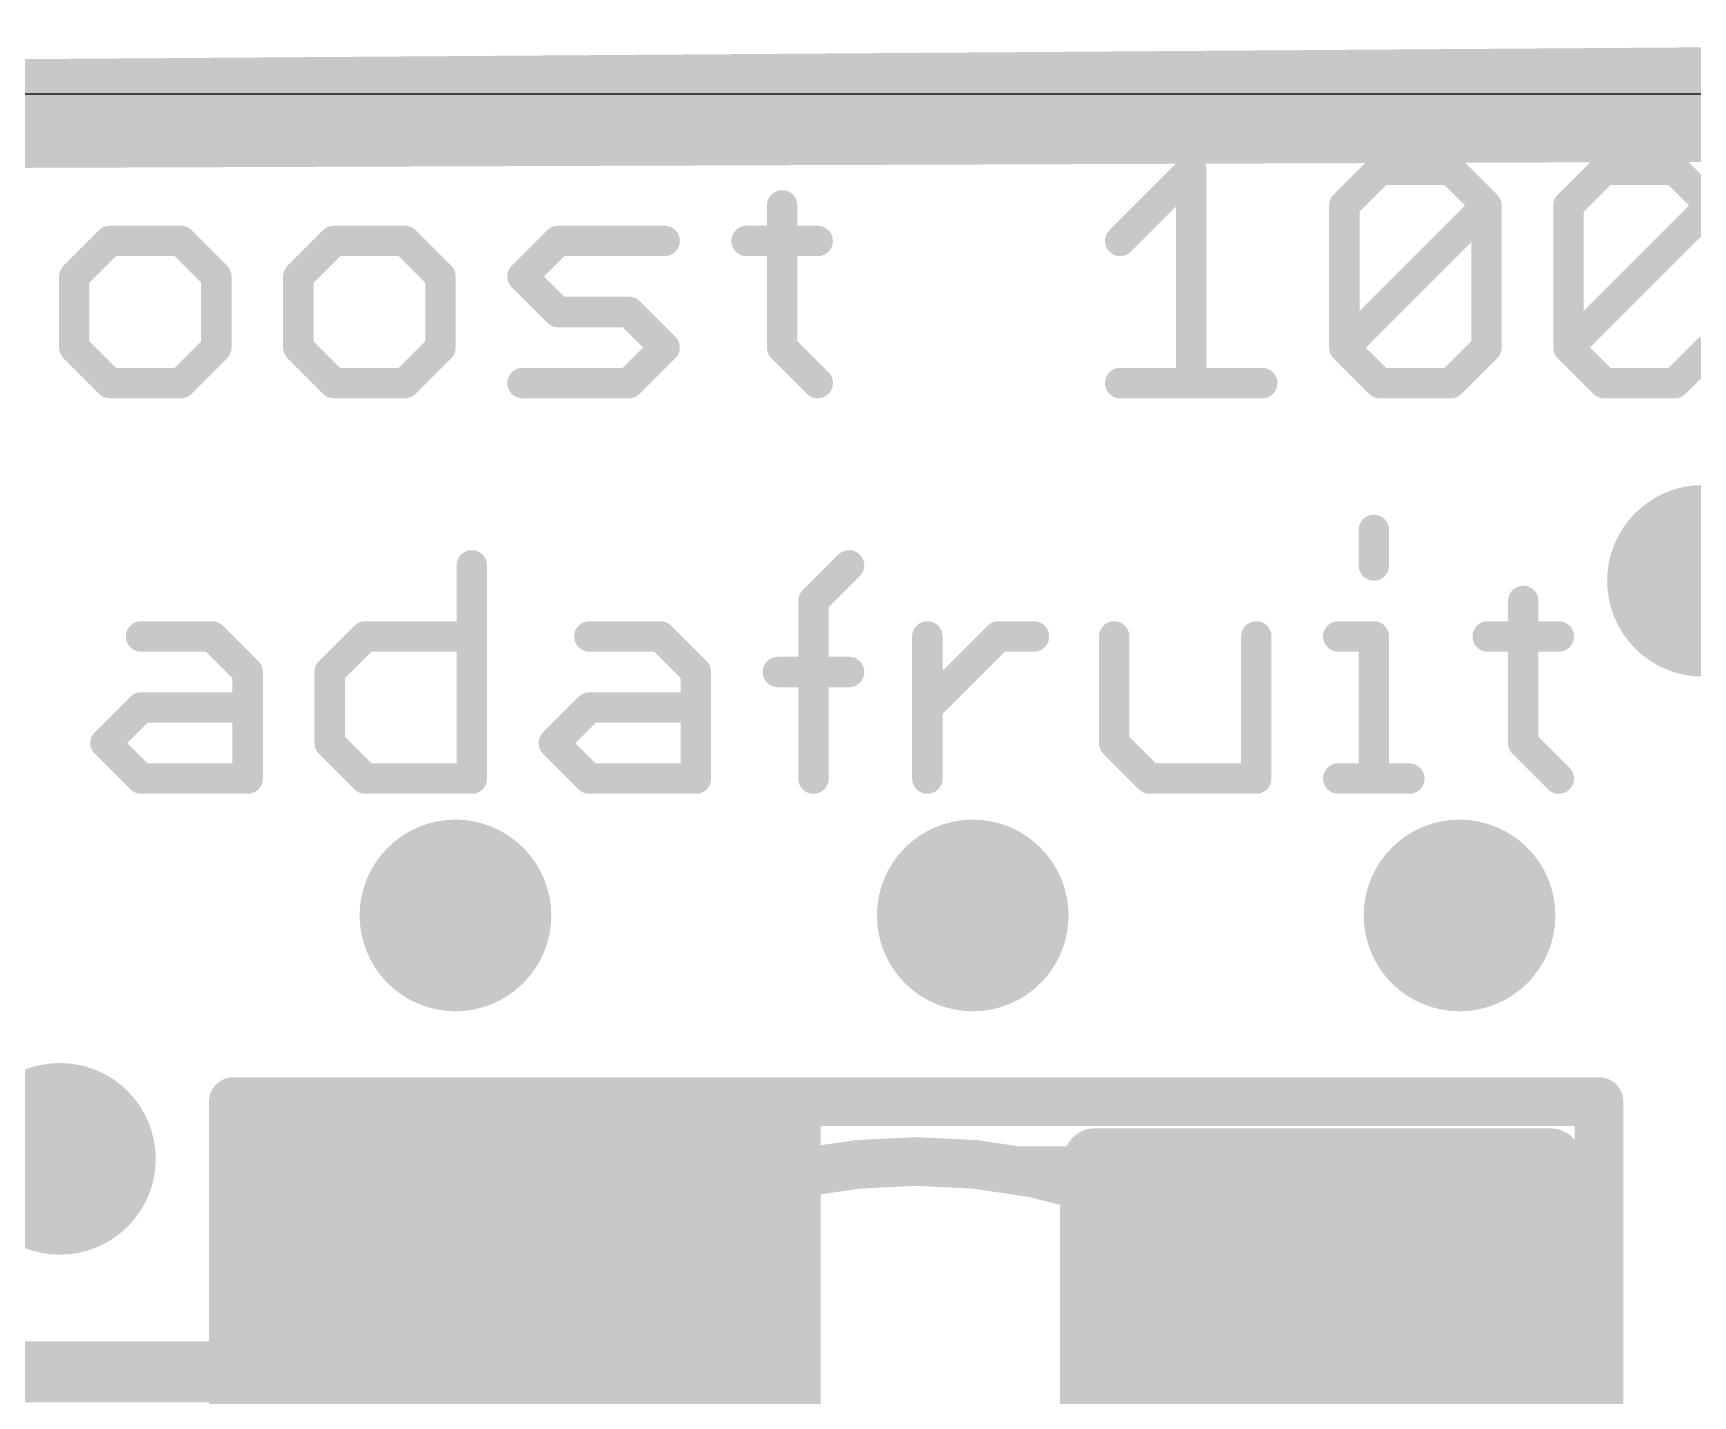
# Model space of a CAD drawing. Extents: x -9.8 to 49.9, y -7.2 to 30.7.
# Drawn here: x 20.72 to 27.64, y 17.43 to 23.11 of the extents above; entities that cross this region are included whole.
import ezdxf

# ---------------------------------------------------------------- set-up
doc = ezdxf.new("R2010")
doc.units = 0
for name, color, linetype in [('1', 12, 'CONTINUOUS'), ('16', 132, 'CONTINUOUS'), ('18', 110, 'CONTINUOUS'), ('20', 53, 'CONTINUOUS'), ('21', 40, 'CONTINUOUS'), ('47', 253, 'CONTINUOUS'), ('51', 253, 'CONTINUOUS')]:
    doc.layers.add(name, color=color, linetype=linetype)

# ---------------------------------------------------------------- blocks, each defined once
blk = doc.blocks.new('RECT')
blk.add_solid([(-0.5, -0.5), (0.5, -0.5), (-0.5, 0.5), (0.5, 0.5)])
blk = doc.blocks.new('ROUNDV')
at = {"const_width": 0.5}
blk.add_lwpolyline([(0, -0.25, 1), (0, 0.25, 1), (0, -0.25)], format="xyb", dxfattribs=at)

msp = doc.modelspace()

# ---------------------------------------------------------------- linework, layer by layer
at = {"layer": '1', "const_width": 0.254}
for points in [[(0, 22.606), (36.068, 22.733)], [(21.717, 11.938), (21.717, 18.542)], [(21.717, 18.542), (23.876, 18.542)], [(23.876, 18.542), (23.876, 13.97)], [(27.051, 18.415), (25.146, 18.415)], [(25.146, 18.415), (25.146, 13.462)], [(27.051, 13.843), (27.051, 18.415)], [(21.717, 17.526), (19.558, 17.526)], [(21.59, 13.97), (21.717, 17.526)]]:
    msp.add_lwpolyline(points, dxfattribs=at)
at = {"layer": '1', "const_width": 0.127}
for points in [[(21.7805, 18.542, 1), (21.6535, 18.542)], [(21.717, 18.6055, 1), (21.717, 18.4785)], [(23.9395, 18.542, 1), (23.8125, 18.542)], [(23.876, 18.4785, 1), (23.876, 18.6055)], [(25.146, 18.4785, 1), (25.146, 18.3515)], [(25.2095, 18.415, 1), (25.0825, 18.415)], [(27.1145, 18.415, 1), (26.9875, 18.415)], [(27.051, 18.3515, 1), (27.051, 18.4785)], [(21.7805, 17.5237, 1), (21.6535, 17.5283)], [(21.717, 17.4625, 1), (21.717, 17.5895)]]:
    msp.add_lwpolyline(points, format="xyb", dxfattribs=at)
at = {"layer": '16', "const_width": 0.254}
msp.add_lwpolyline([(0, 22.733), (36.068, 22.987)], dxfattribs=at)
at = {"layer": '20'}
msp.add_line((34.29, 22.86), (2.54, 22.86), dxfattribs=at)
at = {"layer": '21'}
for points, const_width in [([(25.2534, 22.2467), (25.55, 22.5433)], 0.127), ([(25.55, 22.5433), (25.55, 21.6535)], 0.127), ([(26.189, 22.395), (26.3373, 22.5433)], 0.127), ([(26.3373, 22.5433), (26.6338, 22.5433)], 0.127), ([(26.6338, 22.5433), (26.7821, 22.395)], 0.127), ([(27.1245, 22.395), (27.2728, 22.5433)], 0.127), ([(27.2728, 22.5433), (27.5694, 22.5433)], 0.127), ([(27.5694, 22.5433), (27.7177, 22.395)], 0.127), ([(23.8425, 22.395), (23.8425, 21.8018)], 0.127), ([(26.189, 21.8018), (26.189, 22.395)], 0.127), ([(26.189, 21.8018), (26.7821, 22.395)], 0.127), ([(26.7821, 22.395), (26.7821, 21.8018)], 0.127), ([(27.1245, 21.8018), (27.1245, 22.395)], 0.127), ([(27.1245, 21.8018), (27.7177, 22.395)], 0.127), ([(21.036, 22.2467), (20.8877, 22.0984)], 0.127), ([(21.3326, 22.2467), (21.036, 22.2467)], 0.127), ([(21.4809, 22.0984), (21.3326, 22.2467)], 0.127), ([(21.9715, 22.2467), (21.8232, 22.0984)], 0.127), ([(22.2681, 22.2467), (21.9715, 22.2467)], 0.127), ([(22.4164, 22.0984), (22.2681, 22.2467)], 0.127), ([(22.7587, 22.0984), (22.907, 22.2467)], 0.127), ([(22.907, 22.2467), (23.3519, 22.2467)], 0.127), ([(23.6942, 22.2467), (23.9908, 22.2467)], 0.127), ([(20.8877, 22.0984), (20.8877, 21.8018)], 0.127), ([(21.4809, 21.8018), (21.4809, 22.0984)], 0.127), ([(21.8232, 22.0984), (21.8232, 21.8018)], 0.127), ([(22.4164, 21.8018), (22.4164, 22.0984)], 0.127), ([(22.907, 21.9501), (22.7587, 22.0984)], 0.127), ([(23.2036, 21.9501), (22.907, 21.9501)], 0.127), ([(23.3519, 21.8018), (23.2036, 21.9501)], 0.127), ([(20.8877, 21.8018), (21.036, 21.6535)], 0.127), ([(21.3326, 21.6535), (21.4809, 21.8018)], 0.127), ([(21.8232, 21.8018), (21.9715, 21.6535)], 0.127), ([(22.2681, 21.6535), (22.4164, 21.8018)], 0.127), ([(23.2036, 21.6535), (23.3519, 21.8018)], 0.127), ([(23.8425, 21.8018), (23.9908, 21.6535)], 0.127), ([(26.3373, 21.6535), (26.189, 21.8018)], 0.127), ([(26.7821, 21.8018), (26.6338, 21.6535)], 0.127), ([(27.2728, 21.6535), (27.1245, 21.8018)], 0.127), ([(27.7177, 21.8018), (27.5694, 21.6535)], 0.127), ([(21.036, 21.6535), (21.3326, 21.6535)], 0.127), ([(21.9715, 21.6535), (22.2681, 21.6535)], 0.127), ([(22.7587, 21.6535), (23.2036, 21.6535)], 0.127), ([(25.2534, 21.6535), (25.8466, 21.6535)], 0.127), ([(26.6338, 21.6535), (26.3373, 21.6535)], 0.127), ([(27.5694, 21.6535), (27.2728, 21.6535)], 0.127), ([(26.3121, 21.0406), (26.3121, 20.8923)], 0.127), ([(22.5472, 20.8923), (22.5472, 20.0025)], 0.127), ([(23.9733, 20.744), (24.1216, 20.8923)], 0.127), ([(23.9733, 20.0025), (23.9733, 20.744)], 0.127), ([(26.9358, 20.744), (26.9358, 20.1508)], 0.127), ([(21.1668, 20.5957), (21.4634, 20.5957)], 0.127), ([(21.4634, 20.5957), (21.6117, 20.4474)], 0.127), ([(21.954, 20.4474), (22.1023, 20.5957)], 0.127), ([(22.1023, 20.5957), (22.5472, 20.5957)], 0.127), ([(23.0378, 20.5957), (23.3344, 20.5957)], 0.127), ([(23.3344, 20.5957), (23.4827, 20.4474)], 0.127), ([(24.4487, 20.0025), (24.4487, 20.5957)], 0.127), ([(24.4487, 20.2991), (24.7453, 20.5957)], 0.127), ([(24.7453, 20.5957), (24.8936, 20.5957)], 0.127), ([(25.2283, 20.5957), (25.2283, 20.1508)], 0.127), ([(25.8215, 20.0025), (25.8215, 20.5957)], 0.127), ([(26.1639, 20.5957), (26.3121, 20.5957)], 0.127), ([(26.3121, 20.5957), (26.3121, 20.0025)], 0.127), ([(26.7875, 20.5957), (27.0841, 20.5957)], 0.127), ([(21.6117, 20.4474), (21.6117, 20.0025)], 0.127), ([(21.954, 20.1508), (21.954, 20.4474)], 0.127), ([(23.4827, 20.4474), (23.4827, 20.0025)], 0.127), ([(23.8251, 20.4474), (24.1216, 20.4474)], 0.127), ([(21.0185, 20.1508), (21.1668, 20.2991)], 0.127), ([(21.1668, 20.2991), (21.6117, 20.2991)], 0.127), ([(22.8895, 20.1508), (23.0378, 20.2991)], 0.127), ([(23.0378, 20.2991), (23.4827, 20.2991)], 0.127), ([(21.1668, 20.0025), (21.0185, 20.1508)], 0.127), ([(22.1023, 20.0025), (21.954, 20.1508)], 0.127), ([(23.0378, 20.0025), (22.8895, 20.1508)], 0.127), ([(25.2283, 20.1508), (25.3766, 20.0025)], 0.127), ([(26.9358, 20.1508), (27.0841, 20.0025)], 0.127), ([(21.6117, 20.0025), (21.1668, 20.0025)], 0.127), ([(22.5472, 20.0025), (22.1023, 20.0025)], 0.127), ([(23.4827, 20.0025), (23.0378, 20.0025)], 0.127), ([(25.3766, 20.0025), (25.8215, 20.0025)], 0.127), ([(26.1639, 20.0025), (26.4604, 20.0025)], 0.127), ([(21.552, 18.654), (27.252, 18.654)], 0.2032), ([(21.552, 13.154), (21.552, 18.654)], 0.2032), ([(27.252, 18.654), (27.252, 13.154)], 0.2032)]:
    msp.add_lwpolyline(points, dxfattribs=dict(at, const_width=const_width))
for points, const_width in [([(25.5818, 22.5433, 1), (25.5183, 22.5433)], 0.0635), ([(25.5725, 22.5208, 1), (25.5276, 22.5657)], 0.0635), ([(26.3373, 22.575, 1), (26.3373, 22.5115)], 0.0635), ([(26.3597, 22.5208, 1), (26.3148, 22.5657)], 0.0635), ([(26.6563, 22.5657, 1), (26.6114, 22.5208)], 0.0635), ([(26.6338, 22.5115, 1), (26.6338, 22.575)], 0.0635), ([(27.2728, 22.575, 1), (27.2728, 22.5115)], 0.0635), ([(27.2952, 22.5208, 1), (27.2503, 22.5657)], 0.0635), ([(27.5918, 22.5657, 1), (27.5469, 22.5208)], 0.0635), ([(27.5694, 22.5115, 1), (27.5694, 22.575)], 0.0635), ([(23.8743, 22.395, 1), (23.8108, 22.395)], 0.0635), ([(26.2207, 22.395, 1), (26.1572, 22.395)], 0.0635), ([(26.1665, 22.4174, 1), (26.2114, 22.3725)], 0.0635), ([(26.8139, 22.395, 1), (26.7504, 22.395)], 0.0635), ([(26.8046, 22.3725, 1), (26.7597, 22.4174)], 0.0635), ([(26.7597, 22.3725, 1), (26.8046, 22.4174)], 0.0635), ([(27.1562, 22.395, 1), (27.0927, 22.395)], 0.0635), ([(27.102, 22.4174, 1), (27.1469, 22.3725)], 0.0635), ([(21.036, 22.2784, 1), (21.036, 22.2149)], 0.0635), ([(21.0584, 22.2242, 1), (21.0135, 22.2691)], 0.0635), ([(21.355, 22.2691, 1), (21.3101, 22.2242)], 0.0635), ([(21.3326, 22.2149, 1), (21.3326, 22.2784)], 0.0635), ([(21.9715, 22.2784, 1), (21.9715, 22.2149)], 0.0635), ([(21.994, 22.2242, 1), (21.949, 22.2691)], 0.0635), ([(22.2905, 22.2691, 1), (22.2456, 22.2242)], 0.0635), ([(22.2681, 22.2149, 1), (22.2681, 22.2784)], 0.0635), ([(22.907, 22.2784, 1), (22.907, 22.2149)], 0.0635), ([(22.9295, 22.2242, 1), (22.8846, 22.2691)], 0.0635), ([(23.3519, 22.2149, 1), (23.3519, 22.2784)], 0.0635), ([(23.6942, 22.2784, 1), (23.6942, 22.2149)], 0.0635), ([(23.9908, 22.2149, 1), (23.9908, 22.2784)], 0.0635), ([(25.231, 22.2691, 1), (25.2759, 22.2242)], 0.0635), ([(20.9194, 22.0984, 1), (20.8559, 22.0984)], 0.0635), ([(20.8652, 22.1208, 1), (20.9101, 22.0759)], 0.0635), ([(21.5126, 22.0984, 1), (21.4491, 22.0984)], 0.0635), ([(21.4584, 22.0759, 1), (21.5033, 22.1208)], 0.0635), ([(21.855, 22.0984, 1), (21.7915, 22.0984)], 0.0635), ([(21.8008, 22.1208, 1), (21.8457, 22.0759)], 0.0635), ([(22.4481, 22.0984, 1), (22.3846, 22.0984)], 0.0635), ([(22.3939, 22.0759, 1), (22.4388, 22.1208)], 0.0635), ([(22.7812, 22.1208, 1), (22.7363, 22.0759)], 0.0635), ([(22.7363, 22.1208, 1), (22.7812, 22.0759)], 0.0635), ([(22.907, 21.9818, 1), (22.907, 21.9183)], 0.0635), ([(22.8846, 21.9276, 1), (22.9295, 21.9725)], 0.0635), ([(23.2261, 21.9725, 1), (23.1812, 21.9276)], 0.0635), ([(23.2036, 21.9183, 1), (23.2036, 21.9818)], 0.0635), ([(20.8559, 21.8018, 1), (20.9194, 21.8018)], 0.0635), ([(20.9101, 21.8242, 1), (20.8652, 21.7793)], 0.0635), ([(21.4491, 21.8018, 1), (21.5126, 21.8018)], 0.0635), ([(21.5033, 21.7793, 1), (21.4584, 21.8242)], 0.0635), ([(21.8457, 21.8242, 1), (21.8008, 21.7793)], 0.0635), ([(21.7915, 21.8018, 1), (21.855, 21.8018)], 0.0635), ([(22.3846, 21.8018, 1), (22.4481, 21.8018)], 0.0635), ([(22.4388, 21.7793, 1), (22.3939, 21.8242)], 0.0635), ([(23.3744, 21.7793, 1), (23.3294, 21.8242)], 0.0635), ([(23.3294, 21.7793, 1), (23.3744, 21.8242)], 0.0635), ([(23.865, 21.8242, 1), (23.8201, 21.7793)], 0.0635), ([(23.8108, 21.8018, 1), (23.8743, 21.8018)], 0.0635), ([(26.1572, 21.8018, 1), (26.2207, 21.8018)], 0.0635), ([(26.2114, 21.8242, 1), (26.1665, 21.7793)], 0.0635), ([(26.1665, 21.8242, 1), (26.2114, 21.7793)], 0.0635), ([(26.7504, 21.8018, 1), (26.8139, 21.8018)], 0.0635), ([(26.8046, 21.7793, 1), (26.7597, 21.8242)], 0.0635), ([(27.1469, 21.8242, 1), (27.102, 21.7793)], 0.0635), ([(27.102, 21.8242, 1), (27.1469, 21.7793)], 0.0635), ([(27.0927, 21.8018, 1), (27.1562, 21.8018)], 0.0635), ([(21.036, 21.6852, 1), (21.036, 21.6218)], 0.0635), ([(21.0135, 21.631, 1), (21.0584, 21.676)], 0.0635), ([(21.3101, 21.676, 1), (21.355, 21.631)], 0.0635), ([(21.3326, 21.6218, 1), (21.3326, 21.6852)], 0.0635), ([(21.9715, 21.6852, 1), (21.9715, 21.6218)], 0.0635), ([(21.949, 21.631, 1), (21.994, 21.676)], 0.0635), ([(22.2456, 21.676, 1), (22.2905, 21.631)], 0.0635), ([(22.2681, 21.6218, 1), (22.2681, 21.6852)], 0.0635), ([(22.7587, 21.6852, 1), (22.7587, 21.6218)], 0.0635), ([(23.1812, 21.676, 1), (23.2261, 21.631)], 0.0635), ([(23.2036, 21.6218, 1), (23.2036, 21.6852)], 0.0635), ([(23.9684, 21.631, 1), (24.0133, 21.676)], 0.0635), ([(25.2534, 21.6852, 1), (25.2534, 21.6218)], 0.0635), ([(25.5183, 21.6535, 1), (25.5818, 21.6535)], 0.0635), ([(25.8466, 21.6218, 1), (25.8466, 21.6852)], 0.0635), ([(26.3373, 21.6852, 1), (26.3373, 21.6218)], 0.0635), ([(26.3148, 21.631, 1), (26.3597, 21.676)], 0.0635), ([(26.6114, 21.676, 1), (26.6563, 21.631)], 0.0635), ([(26.6338, 21.6218, 1), (26.6338, 21.6852)], 0.0635), ([(27.2728, 21.6852, 1), (27.2728, 21.6218)], 0.0635), ([(27.2503, 21.631, 1), (27.2952, 21.676)], 0.0635), ([(27.5469, 21.676, 1), (27.5918, 21.631)], 0.0635), ([(27.5694, 21.6218, 1), (27.5694, 21.6852)], 0.0635), ([(26.3439, 21.0406, 1), (26.2804, 21.0406)], 0.0635), ([(22.5789, 20.8923, 1), (22.5154, 20.8923)], 0.0635), ([(24.1441, 20.8698, 1), (24.0992, 20.9147)], 0.0635), ([(26.2804, 20.8923, 1), (26.3439, 20.8923)], 0.0635), ([(24.0051, 20.744, 1), (23.9416, 20.744)], 0.0635), ([(23.9509, 20.7664, 1), (23.9958, 20.7215)], 0.0635), ([(26.9676, 20.744, 1), (26.9041, 20.744)], 0.0635), ([(21.1668, 20.6274, 1), (21.1668, 20.5639)], 0.0635), ([(21.4858, 20.6181, 1), (21.4409, 20.5732)], 0.0635), ([(21.4634, 20.5639, 1), (21.4634, 20.6274)], 0.0635), ([(22.1023, 20.6274, 1), (22.1023, 20.5639)], 0.0635), ([(22.1248, 20.5732, 1), (22.0799, 20.6181)], 0.0635), ([(22.5472, 20.5639, 1), (22.5472, 20.6274)], 0.0635), ([(23.0378, 20.6274, 1), (23.0378, 20.5639)], 0.0635), ([(23.3569, 20.6181, 1), (23.312, 20.5732)], 0.0635), ([(23.3344, 20.5639, 1), (23.3344, 20.6274)], 0.0635), ([(24.4805, 20.5957, 1), (24.417, 20.5957)], 0.0635), ([(24.7453, 20.6274, 1), (24.7453, 20.5639)], 0.0635), ([(24.7678, 20.5732, 1), (24.7229, 20.6181)], 0.0635), ([(24.8936, 20.5639, 1), (24.8936, 20.6274)], 0.0635), ([(25.2601, 20.5957, 1), (25.1966, 20.5957)], 0.0635), ([(25.8533, 20.5957, 1), (25.7898, 20.5957)], 0.0635), ([(26.1639, 20.6274, 1), (26.1639, 20.5639)], 0.0635), ([(26.3439, 20.5957, 1), (26.2804, 20.5957)], 0.0635), ([(26.3121, 20.5639, 1), (26.3121, 20.6274)], 0.0635), ([(26.7875, 20.6274, 1), (26.7875, 20.5639)], 0.0635), ([(27.0841, 20.5639, 1), (27.0841, 20.6274)], 0.0635), ([(21.6434, 20.4474, 1), (21.5799, 20.4474)], 0.0635), ([(21.9858, 20.4474, 1), (21.9223, 20.4474)], 0.0635), ([(23.5145, 20.4474, 1), (23.451, 20.4474)], 0.0635), ([(23.8251, 20.4791, 1), (23.8251, 20.4156)], 0.0635), ([(24.1216, 20.4156, 1), (24.1216, 20.4791)], 0.0635), ([(21.5892, 20.4249, 1), (21.6341, 20.4698)], 0.0635), ([(21.9316, 20.4698, 1), (21.9765, 20.4249)], 0.0635), ([(23.4603, 20.4249, 1), (23.5052, 20.4698)], 0.0635), ([(21.1668, 20.3308, 1), (21.1668, 20.2673)], 0.0635), ([(21.1892, 20.2766, 1), (21.1443, 20.3215)], 0.0635), ([(21.6117, 20.2673, 1), (21.6117, 20.3308)], 0.0635), ([(23.0378, 20.3308, 1), (23.0378, 20.2673)], 0.0635), ([(23.0603, 20.2766, 1), (23.0154, 20.3215)], 0.0635), ([(23.4827, 20.2673, 1), (23.4827, 20.3308)], 0.0635), ([(24.4263, 20.3215, 1), (24.4712, 20.2766)], 0.0635), ([(21.041, 20.1732, 1), (20.996, 20.1283)], 0.0635), ([(20.996, 20.1732, 1), (21.041, 20.1283)], 0.0635), ([(21.9765, 20.1732, 1), (21.9316, 20.1283)], 0.0635), ([(21.9223, 20.1508, 1), (21.9858, 20.1508)], 0.0635), ([(22.912, 20.1732, 1), (22.8671, 20.1283)], 0.0635), ([(22.8671, 20.1732, 1), (22.912, 20.1283)], 0.0635), ([(25.1966, 20.1508, 1), (25.2601, 20.1508)], 0.0635), ([(25.2508, 20.1732, 1), (25.2059, 20.1283)], 0.0635), ([(26.9583, 20.1732, 1), (26.9134, 20.1283)], 0.0635), ([(26.9041, 20.1508, 1), (26.9676, 20.1508)], 0.0635), ([(21.1668, 20.0343, 1), (21.1668, 19.9708)], 0.0635), ([(21.1443, 19.98, 1), (21.1892, 20.025)], 0.0635), ([(21.5799, 20.0025, 1), (21.6434, 20.0025)], 0.0635), ([(21.6117, 19.9708, 1), (21.6117, 20.0343)], 0.0635), ([(22.1023, 20.0343, 1), (22.1023, 19.9708)], 0.0635), ([(22.0799, 19.98, 1), (22.1248, 20.025)], 0.0635), ([(22.5154, 20.0025, 1), (22.5789, 20.0025)], 0.0635), ([(22.5472, 19.9708, 1), (22.5472, 20.0343)], 0.0635), ([(23.0378, 20.0343, 1), (23.0378, 19.9708)], 0.0635), ([(23.0154, 19.98, 1), (23.0603, 20.025)], 0.0635), ([(23.451, 20.0025, 1), (23.5145, 20.0025)], 0.0635), ([(23.4827, 19.9708, 1), (23.4827, 20.0343)], 0.0635), ([(23.9416, 20.0025, 1), (24.0051, 20.0025)], 0.0635), ([(24.417, 20.0025, 1), (24.4805, 20.0025)], 0.0635), ([(25.3766, 20.0343, 1), (25.3766, 19.9708)], 0.0635), ([(25.3542, 19.98, 1), (25.3991, 20.025)], 0.0635), ([(25.7898, 20.0025, 1), (25.8533, 20.0025)], 0.0635), ([(25.8215, 19.9708, 1), (25.8215, 20.0343)], 0.0635), ([(26.1639, 20.0343, 1), (26.1639, 19.9708)], 0.0635), ([(26.2804, 20.0025, 1), (26.3439, 20.0025)], 0.0635), ([(26.4604, 19.9708, 1), (26.4604, 20.0343)], 0.0635), ([(27.0617, 19.98, 1), (27.1066, 20.025)], 0.0635), ([(21.552, 18.7048, 1), (21.552, 18.6032)], 0.1016), ([(21.6028, 18.654, 1), (21.5012, 18.654)], 0.1016), ([(27.3028, 18.654, 1), (27.2012, 18.654)], 0.1016), ([(27.252, 18.6032, 1), (27.252, 18.7048)], 0.1016)]:
    msp.add_lwpolyline(points, format="xyb", dxfattribs=dict(at, const_width=const_width))
at = {"layer": '47', "const_width": 0.13}
msp.add_lwpolyline([(6.35, 22.86), (49.829, 22.86)], dxfattribs=at)
at = {"layer": '51'}
for points, const_width in [([(24.402, 13.404, 1), (24.402, 18.404, 1), (24.402, 13.404)], 0.2032), ([(21.902, 18.4357, 1), (21.902, 18.3723)], 0.0635), ([(21.9337, 18.404, 1), (21.8703, 18.404)], 0.0635), ([(26.9337, 18.404, 1), (26.8703, 18.404)], 0.0635), ([(26.902, 18.3723, 1), (26.902, 18.4357)], 0.0635)]:
    msp.add_lwpolyline(points, format="xyb", dxfattribs=dict(at, const_width=const_width))
at = {"layer": '51', "const_width": 0.127}
for points in [[(21.902, 18.404), (26.902, 18.404)], [(21.902, 13.404), (21.902, 18.404)], [(26.902, 18.404), (26.902, 13.404)]]:
    msp.add_lwpolyline(points, dxfattribs=at)

# ---------------------------------------------------------------- block references
at = {"layer": '1', "xscale": 2, "yscale": 5}
for p in [(22.802, 15.904), (26.002, 15.904)]:
    msp.add_blockref('RECT', p, dxfattribs=at)
at = {"layer": '18', "xscale": 0.8001, "yscale": 0.8001}
for p in [(27.686, 20.828), (27.686, 20.828), (22.479, 19.431), (22.479, 19.431), (24.638, 19.431), (24.638, 19.431), (26.67, 19.431), (26.67, 19.431), (20.828, 18.415), (20.828, 18.415)]:
    msp.add_blockref('ROUNDV', p, dxfattribs=at)

doc.saveas('drawing.dxf')
